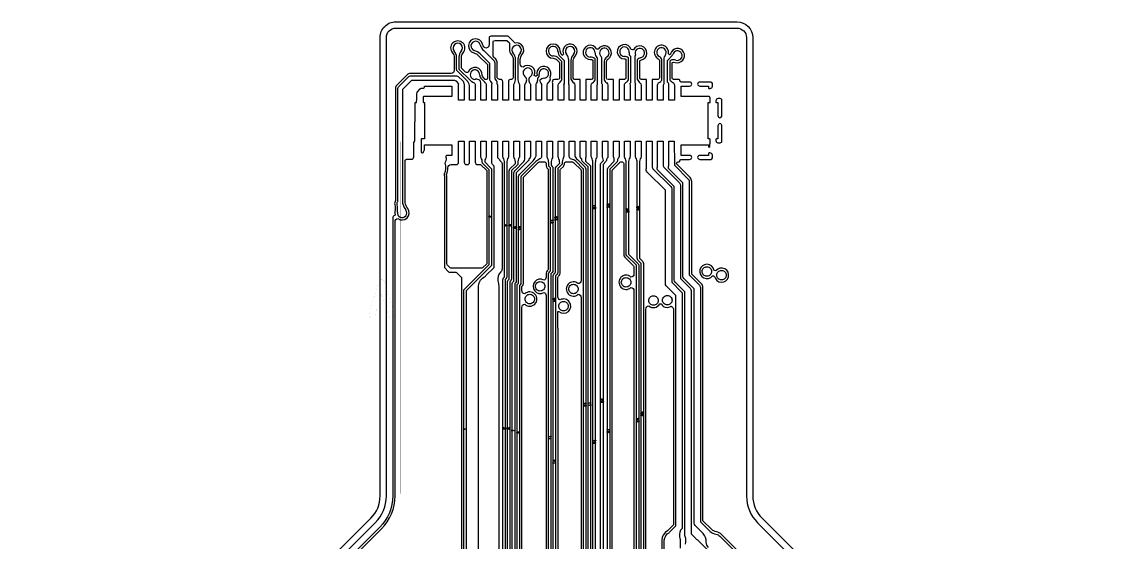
# Model space of a CAD drawing. Extents: x -945 to -170, y -475 to 73.
# Drawn here: x -876.68 to -842.2, y -318.39 to -301.92 of the extents above; entities that cross this region are included whole.
import ezdxf

# ---------------------------------------------------------------- set-up
doc = ezdxf.new("R2010")
doc.units = 0
for name, color, linetype in [('b_area', 2, 'Continuous'), ('bak_bak_btr2-bcq8108', 11, 'Continuous'), ('bak_outline', 7, 'Continuous'), ('biaozhu1', 4, 'Continuous'), ('quyukuang', 5, 'Continuous')]:
    doc.layers.add(name, color=color, linetype=linetype)

# ---------------------------------------------------------------- blocks, each defined once
blk = doc.blocks.new('PAD_R8')
at = {"layer": 'b_area', "const_width": 0.5}
blk.add_lwpolyline([(0.25, 0, 1), (-0.25, 0, 1)], format="xyb", close=True, dxfattribs=at)

msp = doc.modelspace()

# ---------------------------------------------------------------- linework, layer by layer
at = {"layer": 'bak_bak_btr2-bcq8108', "linetype": 'Continuous'}
for points in [[(-876.478, -345.916), (-876.478, -329.095, -0.19887), (-876.244, -328.529), (-865.492, -317.777, 0.198943), (-865.14, -316.928), (-865.14, -309.866), (-865.14, -309.866), (-865.14, -302.415, -0.414221), (-864.84, -302.115), (-854.045, -302.115, -0.414221), (-853.745, -302.415), (-853.745, -309.89), (-853.745, -309.89), (-853.745, -316.929, 0.198864), (-853.394, -317.777), (-842.638, -328.532, -0.19892), (-842.404, -329.098), (-842.404, -346.279)], [(-862.169, -302.645, 0.12566), (-862.059, -302.829), (-861.732, -303.156, -0.2058), (-861.709, -303.212), (-861.709, -303.724), (-861.664, -303.77, -0.205089), (-861.641, -303.826), (-861.641, -303.873, -0.136419), (-861.629, -303.918), (-861.629, -304.401), (-861.806, -304.401), (-861.806, -303.918, -0.13588), (-861.794, -303.873), (-861.794, -303.855), (-861.84, -303.809, -0.205089), (-861.862, -303.753), (-861.862, -303.241), (-862.17, -302.933, 0.127412), (-862.358, -302.825)], [(-859.863, -303.072, -0.197795), (-859.744, -303.121), (-859.66, -303.204), (-859.66, -303.697, -0.381985), (-859.71, -303.741), (-859.817, -303.741, 0.256732), (-859.88, -303.776, 0.142953), (-859.882, -303.893, -0.072433), (-859.879, -303.918), (-859.879, -304.401), (-860.056, -304.401), (-860.056, -303.918, -0.236392), (-860.021, -303.847, 0.094999), (-859.968, -303.789, -0.018378), (-859.953, -303.755, 0.241307), (-859.956, -303.686, -0.050157), (-859.963, -303.668, 1.523147), (-860.374, -303.613), (-860.385, -303.623, -0.45504), (-860.461, -303.618, 0.804779), (-860.813, -303.352, -0.383059), (-860.905, -303.251), (-860.904, -303.101, -0.187693), (-860.85, -302.961, 0.72258), (-861.063, -302.588), (-861.261, -302.39, 0.198779), (-861.297, -302.376), (-861.84, -302.376, 0.414254), (-861.89, -302.426), (-861.89, -302.645, -0.568161), (-862.041, -302.734, -0.089179), (-862.096, -302.621)], [(-859.166, -303.002, 1.887437), (-859.534, -302.938), (-859.574, -302.978), (-859.588, -302.965, -0.19829), (-859.637, -302.846)], [(-857.603, -303.088, -0.112458), (-857.564, -303.097, -0.068998), (-857.56, -303.11), (-857.56, -303.691, -0.414254), (-857.61, -303.741), (-857.779, -303.741), (-857.779, -303.918), (-857.779, -303.918), (-857.779, -304.401), (-857.956, -304.401), (-857.956, -303.741), (-858.125, -303.741, -0.401225), (-858.175, -303.694), (-858.175, -303.172, -0.195281), (-858.117, -303.087, 1.246869), (-858.437, -302.784, -0.123372), (-858.486, -302.782, 1.833198), (-858.679, -303.11)], [(-856.537, -303.088, -0.200509), (-856.501, -303.131), (-856.501, -303.691, -0.414254), (-856.551, -303.741), (-856.729, -303.741), (-856.729, -304.401), (-856.906, -304.401), (-856.906, -303.741), (-857.074, -303.741, -0.414254), (-857.124, -303.691), (-857.124, -303.149, -0.150586), (-857.086, -303.129, 1.620264), (-857.322, -302.801, -0.177629), (-857.392, -302.795, 2.009746), (-857.603, -303.088)], [(-856.151, -302.926, -0.024938), (-856.155, -302.939), (-856.183, -302.967), (-856.215, -302.934, 2.045109), (-856.537, -303.088)], [(-863.047, -302.899, -0.195359), (-862.994, -303.043), (-862.993, -303.44, -0.428592), (-863.09, -303.552), (-864.379, -303.552, 0.198802), (-864.486, -303.596), (-864.808, -303.917, 0.199059), (-864.852, -304.024), (-864.852, -307.575, 0.207902), (-864.875, -307.704, -0.098403), (-864.868, -307.926, 0.124386), (-864.859, -308.036, 0.112535), (-864.94, -308.099), (-864.94, -316.928, -0.198865), (-865.35, -317.918), (-876.102, -328.671, 0.19902), (-876.278, -329.095)], [(-862.77, -302.847, 0.188053), (-862.843, -303.037), (-862.843, -303.413), (-862.48, -303.776, 0.068547), (-862.383, -303.836, -0.302164), (-862.329, -303.918), (-862.329, -304.401), (-862.506, -304.401), (-862.507, -303.93, 0.107589), (-862.59, -303.773), (-862.907, -303.455, -0.208701), (-862.918, -303.427), (-862.918, -303.036, 0.190456), (-862.994, -302.845)], [(-862.374, -302.9, -0.12642), (-862.221, -302.989), (-861.938, -303.273), (-861.938, -303.691, -0.42979), (-861.99, -303.741, -0.198855), (-862.026, -303.727), (-862.08, -303.672, -0.231522), (-862.111, -303.601, 0.863107), (-862.549, -303.511, -0.304326), (-862.661, -303.488), (-862.768, -303.382), (-862.767, -303.034, -0.182991), (-862.715, -302.899)], [(-860.907, -302.911, 0.188481), (-860.98, -303.103), (-860.98, -303.709, 0.119707), (-860.938, -303.878, -0.119092), (-860.929, -303.918), (-860.929, -304.401), (-861.107, -304.401), (-861.107, -303.918, -0.124), (-861.096, -303.876, 0.120688), (-861.055, -303.706), (-861.055, -303.1, 0.181149), (-861.126, -302.915)], [(-859.713, -302.847, 0.197271), (-859.641, -303.019), (-859.526, -303.134, -0.209138), (-859.516, -303.16), (-859.516, -303.863, -0.200578), (-859.526, -303.888), (-859.532, -303.894, 0.008464), (-859.53, -303.902, -0.047429), (-859.529, -303.918), (-859.529, -304.401), (-859.706, -304.401), (-859.706, -303.918, -0.248933), (-859.667, -303.845, 0.137186), (-859.584, -303.741), (-859.584, -303.173), (-859.692, -303.065, 0.195702), (-859.863, -302.996)], [(-859.221, -302.95, 0.18612), (-859.301, -303.142), (-859.301, -303.735, 0.137924), (-859.212, -303.849, -0.228692), (-859.179, -303.918), (-859.179, -304.401), (-859.356, -304.401), (-859.356, -303.913, -0.227791), (-859.369, -303.886), (-859.369, -303.135, 0.182577), (-859.441, -302.943)], [(-858.679, -303.11, -0.130312), (-858.61, -303.126), (-858.61, -303.697, -0.38194), (-858.66, -303.741), (-858.829, -303.741), (-858.829, -304.401), (-859.006, -304.401), (-859.006, -303.918), (-859.006, -303.918), (-859.006, -303.741), (-859.175, -303.741, -0.381973), (-859.225, -303.697), (-859.225, -303.143, -0.185354), (-859.166, -303.002)], [(-858.538, -302.897, 0.199136), (-858.476, -303.048, -0.209392), (-858.466, -303.073), (-858.466, -303.892, -0.22873), (-858.479, -303.919), (-858.479, -304.401), (-858.656, -304.401), (-858.656, -303.918, -0.257672), (-858.615, -303.843, 0.142972), (-858.534, -303.749), (-858.534, -303.087, 0.19809), (-858.688, -303.034)], [(-858.16, -303.025, 0.20411), (-858.251, -303.165), (-858.251, -303.746, 0.144315), (-858.167, -303.845, -0.245556), (-858.129, -303.918), (-858.129, -304.401), (-858.306, -304.401), (-858.306, -303.918, -0.049283), (-858.305, -303.901, -0.248762), (-858.319, -303.872), (-858.319, -303.087, 0.125015), (-858.362, -302.992)], [(-857.461, -302.889, 0.117117), (-857.456, -302.966), (-857.426, -302.997, -0.208615), (-857.416, -303.022), (-857.416, -303.832, -0.215022), (-857.426, -303.858), (-857.435, -303.868, 0.04047), (-857.43, -303.9, -0.050916), (-857.429, -303.918), (-857.429, -304.401), (-857.606, -304.401), (-857.606, -303.918, -0.267986), (-857.562, -303.841, 0.145423), (-857.484, -303.755), (-857.484, -303.062, 0.209807), (-857.608, -303.012)], [(-857.099, -303.054, 0.215792), (-857.2, -303.123), (-857.2, -303.73, 0.129737), (-857.115, -303.847, -0.238535), (-857.079, -303.918), (-857.079, -304.401), (-857.256, -304.401), (-857.256, -303.918, -0.051619), (-857.254, -303.9, 0.019342), (-857.251, -303.879), (-857.258, -303.872, -0.210462), (-857.269, -303.847), (-857.269, -303.009, -0.196583), (-857.259, -302.985), (-857.254, -302.98, 0.019998), (-857.258, -302.969)], [(-856.323, -302.985, 0.147661), (-856.359, -303.063, -0.085833), (-856.357, -303.074), (-856.357, -303.879, -0.211126), (-856.367, -303.905), (-856.379, -303.917, -0.006397), (-856.379, -303.918), (-856.378, -303.918), (-856.378, -304.401), (-856.556, -304.401), (-856.556, -303.918, -0.280407), (-856.508, -303.839, 0.147525), (-856.425, -303.759), (-856.425, -303.121, 0.232104), (-856.506, -303.019)], [(-856.245, -303.811), (-856.245, -303.152, -0.204437), (-856.235, -303.127), (-856.092, -302.983, 0.044063), (-856.078, -302.948)], [(-855.982, -303.128, 0.201334), (-856.149, -303.138), (-856.176, -303.165), (-856.176, -303.749, 0.132353), (-856.08, -303.838, -0.292797), (-856.028, -303.918), (-856.028, -304.401), (-856.206, -304.401), (-856.206, -303.918), (-856.206, -303.917, -0.022406), (-856.206, -303.914, 0.011696), (-856.206, -303.903, -0.016739), (-856.206, -303.901, 0.040269), (-856.209, -303.861), (-856.234, -303.836, -0.210578), (-856.245, -303.811)], [(-854.935, -305.887), (-854.91, -305.862), (-854.91, -305.815, -0.167028), (-854.891, -305.76), (-854.891, -305.647, 0.392388), (-854.92, -305.618), (-854.954, -305.618), (-854.954, -304.476), (-854.92, -304.476, 0.402958), (-854.891, -304.446), (-854.891, -304.336, -0.119271), (-854.899, -304.323, -0.083277), (-854.909, -304.296, 0.302954), (-854.952, -304.282, -0.205612), (-854.976, -304.279), (-855.814, -304.279), (-855.814, -303.95), (-855.544, -303.95, 0.359755), (-855.472, -303.887, 0.377782), (-855.549, -303.823), (-855.81, -303.823, -0.414254), (-855.851, -303.782, 0.414264), (-855.892, -303.741), (-856.05, -303.741, -0.414254), (-856.1, -303.691), (-856.1, -303.2, -0.172897), (-856.006, -303.2)], [(-864.802, -307.687, -0.267016), (-864.776, -307.602), (-864.776, -304.024, -0.19918), (-864.754, -303.971), (-864.433, -303.65, -0.198956), (-864.38, -303.628), (-862.919, -303.628, -0.205573), (-862.864, -303.65), (-862.715, -303.8, -0.210559), (-862.693, -303.856), (-862.693, -303.871, -0.142759), (-862.679, -303.918), (-862.679, -304.401), (-862.857, -304.401), (-862.857, -303.918, -0.115601), (-862.847, -303.879), (-862.927, -303.8, 0.190837), (-862.977, -303.778), (-864.348, -303.778), (-864.626, -304.055), (-864.626, -307.655, 0.096033), (-864.522, -307.878)], [(-862.187, -303.604, 0.210623), (-862.134, -303.725), (-862.041, -303.818, -0.14438), (-862.031, -303.837, 0.005063), (-862.028, -303.839, -0.285857), (-861.979, -303.918), (-861.979, -304.401), (-862.156, -304.401), (-862.155, -303.902, 0.150153), (-862.167, -303.798), (-862.188, -303.778, 0.219417), (-862.319, -303.737, -0.029674), (-862.337, -303.738)], [(-860.577, -303.645, 0.24122), (-860.632, -303.755, 0.163956), (-860.594, -303.869, -0.148749), (-860.579, -303.918), (-860.579, -304.401), (-860.756, -304.401), (-860.757, -303.918, -0.166748), (-860.738, -303.864, 0.161849), (-860.701, -303.751, 0.239764), (-860.758, -303.643)], [(-860.406, -303.918, -0.161032), (-860.389, -303.865, 0.161026), (-860.352, -303.753), (-860.352, -303.711, -0.200731), (-860.342, -303.687), (-860.306, -303.651, 0.097839), (-860.305, -303.576)], [(-860.148, -303.701, 0.197791), (-860.283, -303.765, 0.139974), (-860.248, -303.863, -0.170993), (-860.229, -303.918), (-860.229, -304.401), (-860.406, -304.401), (-860.406, -303.918)], [(-876.049, -328.724), (-865.296, -317.972, 0.198924), (-864.864, -316.928), (-864.864, -308.245, -0.361197), (-864.781, -308.145, 0.859688), (-864.462, -307.832, -0.091659), (-864.55, -307.645), (-864.55, -306.317, -0.414257), (-864.5, -306.267), (-864.342, -306.267, 0.410894), (-864.274, -306.195), (-864.274, -305.766, -0.299434), (-864.267, -305.734, 0.175286), (-864.239, -305.676), (-864.239, -305.102, -0.077804), (-864.234, -305.071), (-864.234, -304.476), (-864.198, -304.476, 0.194276), (-864.184, -304.471), (-864.184, -304.431, -0.08714), (-864.178, -304.396), (-864.178, -304.192, -0.205228), (-864.148, -304.118), (-864.072, -304.042, -0.197069), (-864.001, -304.013), (-863.962, -304.013, 0.402958), (-863.933, -303.983), (-863.933, -303.95), (-863.071, -303.95), (-863.071, -304.279), (-863.926, -304.279, -0.155781), (-863.944, -304.279, 0.368093), (-863.975, -304.291), (-863.975, -304.425, -0.051256), (-863.977, -304.445, -0.094329), (-863.975, -304.456, 0.389483), (-863.957, -304.476), (-863.931, -304.476), (-863.931, -304.488)], [(-863.931, -304.525), (-863.931, -305.618), (-864.016, -305.618, 0.394174), (-864.036, -305.636), (-864.036, -306.046, 0.62013), (-863.968, -306.043, -0.076392), (-863.963, -306.035, 0.144645), (-863.935, -305.945, -0.084917), (-863.933, -305.936), (-863.933, -305.815), (-863.071, -305.815), (-863.071, -306.144), (-863.193, -306.144, -0.145926), (-863.21, -306.146, 0.611575), (-863.256, -306.208, -0.177783), (-863.254, -306.229, -0.166887), (-863.289, -306.387, -0.18254), (-863.315, -306.745, -0.057205), (-863.303, -306.86), (-863.303, -309.7), (-863.172, -309.831, 0.198811), (-863.136, -309.846), (-862.946, -309.846, -0.199), (-862.91, -309.86), (-862.764, -310.007), (-862.764, -319.216)], [(-862.689, -319.247), (-862.689, -310.42, -0.199241), (-862.678, -310.394), (-861.884, -309.599), (-861.884, -306.607, 0.185804), (-861.887, -306.599), (-862.094, -306.393, -0.208267), (-862.105, -306.365), (-862.105, -306.347, 0.150632), (-862.143, -306.222, -0.138606), (-862.157, -306.176), (-862.157, -305.693), (-861.979, -305.693), (-861.979, -306.176, -0.147121), (-861.993, -306.225, 0.151298), (-862.03, -306.351), (-861.835, -306.546, -0.203074), (-861.809, -306.609), (-861.809, -309.614, -0.199241), (-861.82, -309.641), (-862.615, -310.436), (-862.615, -319.26, -0.215589)], [(-862.221, -319.045), (-862.221, -310.279, -0.312299), (-862.015, -309.981, -0.074215), (-861.993, -309.951), (-861.734, -309.692), (-861.734, -306.483), (-861.762, -306.455, -0.20508), (-861.801, -306.363), (-861.801, -306.338, -0.087507), (-861.806, -306.308), (-861.806, -305.693), (-861.629, -305.693), (-861.629, -306.223, -0.232538), (-861.552, -306.305), (-861.517, -306.34, -0.207874), (-861.48, -306.435), (-861.48, -309.742, -0.203486), (-861.517, -309.834), (-861.576, -309.893, 0.170582), (-861.596, -310.197, -0.064983), (-861.586, -310.279), (-861.586, -319.173, -0.200634)], [(-861.455, -319.42), (-861.455, -310.083, -0.198955), (-861.43, -310.021), (-861.409, -310, 0.184781), (-861.405, -309.992), (-861.405, -306.378, 0.121374), (-861.445, -306.221, -0.132323), (-861.457, -306.176), (-861.456, -305.693), (-861.279, -305.693), (-861.279, -306.176, -0.124592), (-861.289, -306.218, 0.125905), (-861.33, -306.381), (-861.33, -309.991, -0.198858), (-861.356, -310.053), (-861.377, -310.074, 0.184905), (-861.38, -310.082), (-861.38, -319.434, -0.205919)], [(-861.306, -319.482), (-861.306, -310.143, -0.193522), (-861.28, -310.083), (-861.259, -310.062, 0.227891), (-861.256, -310.052), (-861.255, -306.636, -0.193522), (-861.23, -306.575), (-861.055, -306.401), (-861.055, -306.388, 0.116041), (-861.095, -306.219, -0.126742), (-861.106, -306.176), (-861.106, -305.693), (-860.929, -305.693), (-860.929, -306.176, -0.118793), (-860.938, -306.216, 0.120091), (-860.98, -306.391), (-860.98, -306.416, -0.200001), (-860.991, -306.443), (-861.177, -306.628, 0.227268), (-861.18, -306.639), (-861.181, -310.055, -0.192746), (-861.206, -310.115), (-861.227, -310.136, 0.227268), (-861.231, -310.146), (-861.231, -319.497, -0.199218)], [(-861.156, -319.544), (-861.156, -310.205, -0.193528), (-861.13, -310.145), (-861.109, -310.124, 0.197363), (-861.106, -310.115), (-861.106, -306.698, -0.193629), (-861.08, -306.637), (-860.787, -306.344, 0.119505), (-860.756, -306.176), (-860.757, -306.176), (-860.757, -305.693), (-860.579, -305.693), (-860.579, -306.176, -0.23451), (-860.614, -306.247, 0.014639), (-860.63, -306.26), (-860.63, -306.278, -0.199218), (-860.641, -306.305), (-861.027, -306.69, 0.227718), (-861.031, -306.701), (-861.031, -310.115, -0.198799), (-861.056, -310.177), (-861.077, -310.198, 0.227294), (-861.081, -310.208), (-861.081, -319.557, -0.214935)], [(-861.006, -319.606), (-861.006, -310.269, -0.197705), (-860.981, -310.207), (-860.96, -310.186, 0.223774), (-860.956, -310.176), (-860.956, -306.811, -0.193619), (-860.93, -306.751), (-860.494, -306.314, 0.106217), (-860.406, -306.162), (-860.406, -305.693), (-860.229, -305.693), (-860.229, -306.176, -0.307587), (-860.285, -306.259, 0.088736), (-860.41, -306.336), (-860.877, -306.804, 0.227487), (-860.881, -306.814), (-860.881, -310.179, -0.192442), (-860.907, -310.239), (-860.928, -310.26, 0.193929), (-860.931, -310.268), (-860.931, -319.621, -0.199218)], [(-860.133, -342.108), (-860.133, -322.582, -0.208744), (-860.122, -322.554), (-858.904, -321.336), (-858.905, -306.58, 0.256862), (-858.91, -306.569), (-859.147, -306.332, 0.124894), (-859.286, -306.263, -0.355097), (-859.356, -306.176), (-859.356, -305.693), (-859.179, -305.693), (-859.179, -306.16, 0.118551), (-859.093, -306.28), (-858.853, -306.521, -0.187718), (-858.829, -306.58), (-858.829, -321.35, -0.208744), (-858.84, -321.378), (-860.058, -322.596), (-860.058, -342.123, -0.200143)], [(-860.01, -320.123), (-860.01, -309.897, -0.199478), (-859.984, -309.835), (-859.948, -309.799, 0.184341), (-859.944, -309.791), (-859.944, -306.553, 0.257492), (-859.95, -306.542), (-859.994, -306.498, -0.217365), (-860.005, -306.469), (-860.005, -306.382, 0.119483), (-860.045, -306.22, -0.130647), (-860.056, -306.176), (-860.056, -305.693), (-859.879, -305.693), (-859.879, -306.176, -0.123465), (-859.889, -306.218, 0.12367), (-859.93, -306.385), (-859.93, -306.456), (-859.892, -306.494, -0.188352), (-859.869, -306.553), (-859.869, -309.79, -0.199413), (-859.895, -309.852), (-859.931, -309.888, 0.185492), (-859.935, -309.897), (-859.935, -320.137, -0.208774)], [(-859.86, -320.185), (-859.86, -309.958, -0.192795), (-859.835, -309.898), (-859.798, -309.861, 0.227891), (-859.794, -309.851), (-859.794, -306.57, -0.192257), (-859.769, -306.51), (-859.655, -306.396, 0.112093), (-859.697, -306.216, -0.117272), (-859.706, -306.176), (-859.706, -305.693), (-859.529, -305.693), (-859.529, -306.176, -0.114304), (-859.538, -306.215, 0.122108), (-859.58, -306.411, -0.200013), (-859.591, -306.438), (-859.716, -306.563, 0.227073), (-859.719, -306.573), (-859.72, -309.854, -0.193697), (-859.745, -309.914), (-859.782, -309.951, 0.22697), (-859.785, -309.961), (-859.785, -320.201, -0.199218)], [(-858.755, -321.398), (-858.755, -306.513), (-858.943, -306.325, -0.210519), (-858.955, -306.297), (-858.955, -306.264, 0.032818), (-858.977, -306.242, -0.211298), (-859.006, -306.176), (-859.006, -305.693), (-858.829, -305.693), (-858.829, -306.176, -0.075712), (-858.833, -306.202, 0.130957), (-858.835, -306.327), (-858.694, -306.468, -0.228238), (-858.68, -306.497), (-858.68, -321.412, -0.205919)], [(-857.335, -342.258), (-857.335, -322.528), (-858.592, -321.271, -0.210077), (-858.604, -321.243), (-858.605, -306.372, 0.122834), (-858.644, -306.221, -0.133153), (-858.656, -306.176), (-858.656, -305.693), (-858.479, -305.693), (-858.479, -306.176, -0.127092), (-858.49, -306.219, 0.127909), (-858.53, -306.377), (-858.53, -321.228), (-857.272, -322.485, -0.210077), (-857.26, -322.513), (-857.26, -342.66, -0.017631)], [(-858.36, -321.276), (-858.36, -306.413, -0.223081), (-858.346, -306.385), (-858.274, -306.312, 0.142168), (-858.294, -306.221, -0.132073), (-858.306, -306.176), (-858.306, -305.693), (-858.129, -305.693), (-858.129, -306.176, -0.196651), (-858.154, -306.238, 0.064356), (-858.18, -306.273), (-858.18, -306.307, -0.20537), (-858.191, -306.335), (-858.285, -306.429), (-858.285, -321.261)], [(-858.145, -320.846), (-858.145, -306.584, -0.193735), (-858.119, -306.524), (-857.929, -306.333, 0.127198), (-857.948, -306.215, -0.112631), (-857.956, -306.176), (-857.956, -305.693), (-857.779, -305.693), (-857.779, -306.176, -0.179713), (-857.8, -306.234, 0.055209), (-857.83, -306.278), (-857.83, -306.323, -0.214935), (-857.841, -306.352), (-858.066, -306.577, 0.227334), (-858.07, -306.587), (-858.07, -320.832)], [(-857.229, -319.314), (-857.229, -309.626), (-857.529, -309.326, -0.205831), (-857.555, -309.262), (-857.555, -306.372, 0.123869), (-857.595, -306.22, -0.13113), (-857.606, -306.176), (-857.606, -305.693), (-857.429, -305.693), (-857.429, -306.176, -0.128188), (-857.44, -306.219, 0.12701), (-857.48, -306.375), (-857.48, -309.266, 0.158448), (-857.477, -309.273), (-857.168, -309.582, -0.22037), (-857.154, -309.611), (-857.154, -319.299)], [(-857.079, -319.233), (-857.08, -309.57, 0.232339), (-857.084, -309.56), (-857.181, -309.463, -0.196575), (-857.205, -309.401), (-857.205, -306.372, 0.123542), (-857.245, -306.22, -0.130599), (-857.256, -306.176), (-857.256, -305.693), (-857.079, -305.693), (-857.079, -306.176, -0.128618), (-857.09, -306.219, 0.126403), (-857.13, -306.375), (-857.13, -309.404, 0.218319), (-857.125, -309.413), (-857.029, -309.51, -0.192165), (-857.004, -309.57), (-857.004, -319.219)], [(-856.345, -318.682), (-856.345, -318.327, -0.305949), (-856.188, -318.094, -0.099556), (-856.166, -318.061), (-855.98, -317.875), (-855.98, -310.581), (-856.284, -310.277, -0.208991), (-856.313, -310.201), (-856.313, -307.247), (-856.889, -306.672, -0.334317), (-856.906, -306.551), (-856.906, -306.176), (-856.906, -306.176), (-856.906, -305.693), (-856.729, -305.693), (-856.729, -306.514, 0.198951), (-856.707, -306.567), (-856.142, -307.131, -0.205807), (-856.11, -307.205), (-856.11, -310.163), (-855.808, -310.465, -0.205746), (-855.777, -310.538), (-855.777, -317.915, -0.204701), (-855.807, -317.989), (-855.829, -318.011, 0.165788), (-855.85, -318.273, -0.054448), (-855.845, -318.327), (-855.845, -318.578)], [(-855.675, -318.454, 0.182633), (-855.69, -318.211, -0.11458), (-855.699, -318.166), (-855.699, -310.469), (-856.004, -310.164, -0.205746), (-856.036, -310.09), (-856.036, -307.132), (-856.539, -306.629, -0.334327), (-856.556, -306.508), (-856.556, -306.176), (-856.556, -306.176), (-856.556, -305.693), (-856.379, -305.693), (-856.379, -306.473, 0.182676), (-856.359, -306.522), (-855.862, -307.018, -0.209055), (-855.832, -307.094), (-855.832, -310.048), (-855.528, -310.353, -0.205746), (-855.496, -310.426), (-855.496, -318.127), (-855.364, -318.259, -0.109015), (-855.34, -318.296, -0.098785), (-855.259, -318.351), (-851.676, -321.933, -0.20335)], [(-854.944, -318.559, -0.192111), (-855.017, -318.389, 0.164221), (-855.117, -318.118), (-855.372, -317.862, -0.204791), (-855.402, -317.788), (-855.402, -310.372), (-855.728, -310.046, -0.204791), (-855.758, -309.972), (-855.758, -307.017), (-856.189, -306.586, -0.334824), (-856.206, -306.464), (-856.206, -306.176), (-856.206, -306.176), (-856.206, -305.693), (-856.029, -305.693), (-856.028, -306.432, 0.186018), (-856.007, -306.481), (-855.588, -306.9, -0.210814), (-855.555, -306.975), (-855.555, -309.932), (-855.229, -310.258, -0.204791), (-855.199, -310.332), (-855.199, -317.748), (-854.897, -318.05, 0.116203), (-854.71, -318.139, -0.139611), (-854.59, -318.206), (-851.098, -321.698, -0.072121)], [(-851.044, -321.645), (-854.537, -318.152, 0.14272), (-854.696, -318.064, -0.111888), (-854.847, -317.993), (-855.123, -317.716), (-855.123, -310.33, 0.198924), (-855.175, -310.205), (-855.479, -309.901), (-855.479, -309.866), (-855.479, -309.866), (-855.479, -306.975, 0.19919), (-855.531, -306.85), (-855.942, -306.438, -0.668028), (-855.907, -306.353), (-855.892, -306.353, 0.414264), (-855.851, -306.312, -0.414254), (-855.81, -306.271), (-855.546, -306.271, 0.36955), (-855.472, -306.207, 0.370185), (-855.546, -306.144), (-855.814, -306.144), (-855.814, -305.815), (-854.952, -305.815), (-854.952, -305.862, 0.266256), (-854.935, -305.887)], [(-860.856, -319.621), (-860.856, -310.958, -0.394454), (-860.76, -310.856, 2.332792), (-860.759, -310.529, -0.397481), (-860.856, -310.427), (-860.856, -310.316, -0.216542), (-860.838, -310.278, 0.19841), (-860.805, -310.198), (-860.805, -306.868), (-860.805, -306.866, 0.014967), (-860.805, -306.859), (-860.805, -306.838), (-860.357, -306.391, -0.046897), (-860.306, -306.354, -0.036795), (-860.299, -306.353), (-860.131, -306.353, -0.381963), (-860.081, -306.397), (-860.081, -306.472, 0.213896), (-860.043, -306.556), (-860.034, -306.565, -0.198868), (-860.02, -306.6), (-860.02, -309.743, -0.198855), (-860.034, -309.778), (-860.053, -309.796, 0.198403), (-860.086, -309.876), (-860.086, -309.999, -0.332704), (-860.159, -310.096, 1.753555), (-860.159, -310.485, -0.332574), (-860.086, -310.583), (-860.086, -320.092)], [(-859.709, -320.201), (-859.709, -311.617), (-859.71, -311.616), (-859.71, -311.086), (-859.683, -311.086, 1.917354), (-859.64, -310.718, -0.32177), (-859.71, -310.621), (-859.71, -310.007, -0.198867), (-859.695, -309.971), (-859.677, -309.953, 0.198962), (-859.644, -309.873), (-859.644, -306.619, -0.199011), (-859.629, -306.583), (-859.538, -306.492, 0.227317), (-859.505, -306.399, -0.414251), (-859.458, -306.353), (-859.254, -306.353, -0.071155), (-859.197, -306.389), (-858.992, -306.594, -0.153218), (-858.98, -306.622), (-858.98, -310.114, -0.360428), (-859.073, -310.206, 2.234688), (-859.072, -310.543, -0.358678), (-858.98, -310.635), (-858.98, -321.305)], [(-857.994, -320.8), (-857.994, -306.628, -0.154421), (-857.982, -306.6), (-857.788, -306.406, 0.078558), (-857.767, -306.377, -0.265063), (-857.724, -306.353), (-857.68, -306.353, -0.414254), (-857.63, -306.403), (-857.63, -309.285, 0.198382), (-857.597, -309.365), (-857.319, -309.643, -0.198811), (-857.305, -309.678), (-857.305, -309.899, -0.394463), (-857.4, -310, 2.32618), (-857.401, -310.328, -0.397342), (-857.305, -310.43), (-857.305, -319.314, 0.198608)], [(-864.793, -307.94, 0.040932), (-864.784, -307.834, 0.057793), (-864.802, -307.687)], [(-854.821, -309.959, -0.166271), (-854.757, -309.975, 4.711026), (-854.712, -309.797, -0.168203), (-854.777, -309.78, 0.363365), (-854.999, -309.594)], [(-856.929, -319.188), (-856.929, -311.014, -0.384273), (-856.837, -310.912, 0.477826), (-856.491, -310.849, -0.115381), (-856.445, -310.848, 0.42027), (-856.131, -310.924, -0.317359), (-856.056, -311.014), (-856.056, -317.844), (-856.22, -318.007, 0.053511), (-856.244, -318.037, 0.281019), (-856.421, -318.327), (-856.421, -318.682, 0.19893)]]:
    msp.add_lwpolyline(points, format="xyb", dxfattribs=at)
for points in [[(-861.762, -302.998), (-861.762, -302.554, -0.414107), (-861.712, -302.504), (-861.349, -302.504, -0.198855), (-861.314, -302.519), (-861.257, -302.575, -0.19889), (-861.243, -302.61), (-861.243, -302.787, 0.214903), (-861.184, -302.963, -0.195823), (-861.131, -303.11), (-861.131, -303.691, -0.414254), (-861.181, -303.741), (-861.222, -303.741, 0.345135), (-861.279, -303.814), (-861.279, -304.401), (-861.457, -304.401), (-861.457, -303.918), (-861.456, -303.918), (-861.456, -303.812, 0.290446), (-861.5, -303.744, 0.069596), (-861.52, -303.741), (-861.565, -303.741, -0.219509), (-861.603, -303.724, 0.017398), (-861.61, -303.716), (-861.619, -303.707, -0.198901), (-861.634, -303.672), (-861.634, -303.21, 0.198806), (-861.678, -303.103), (-861.747, -303.034, -0.199463)], [(-855.293, -303.887, 0.370185), (-855.219, -303.95), (-854.952, -303.95), (-854.952, -303.996, 0.414268), (-854.922, -304.026), (-854.895, -304.026, 0.414239), (-854.825, -303.956), (-854.825, -303.873, 0.414105), (-854.875, -303.823), (-855.219, -303.823, 0.36956)], [(-854.714, -304.445, -0.012686), (-854.714, -304.446, 0.414266), (-854.684, -304.476), (-854.651, -304.476), (-854.651, -304.886, 0.360111), (-854.587, -304.957, 0.376697), (-854.524, -304.882), (-854.524, -304.399, 0.414254), (-854.574, -304.349), (-854.644, -304.349, 0.421683), (-854.714, -304.421)], [(-854.714, -305.677, 0.393632), (-854.647, -305.745), (-854.574, -305.745, 0.414254), (-854.524, -305.695), (-854.524, -305.211, 0.37016), (-854.587, -305.137, 0.374378), (-854.651, -305.212), (-854.651, -305.618), (-854.684, -305.618, 0.41428), (-854.714, -305.648)], [(-863.236, -306.754, 0.095691), (-863.192, -306.537, -0.411306), (-863.09, -306.436), (-862.932, -306.436, 0.401867), (-862.857, -306.364), (-862.857, -305.693), (-862.679, -305.693), (-862.679, -306.361, 0.414244), (-862.604, -306.436), (-862.582, -306.436, 0.414241), (-862.507, -306.361), (-862.507, -305.693), (-862.329, -305.693), (-862.329, -306.361, 0.420857), (-862.252, -306.436), (-862.177, -306.436, -0.138956), (-862.151, -306.443, 0.012393), (-862.147, -306.447), (-861.966, -306.628, -0.082371), (-861.96, -306.643), (-861.96, -309.559, -0.082423), (-861.966, -309.574), (-862.103, -309.71, -0.137357), (-862.129, -309.718), (-863.083, -309.718, -0.198951), (-863.119, -309.703), (-863.213, -309.609, -0.198811), (-863.227, -309.574), (-863.227, -306.855, 0.043735)], [(-855.293, -306.207, 0.360374), (-855.221, -306.271), (-854.875, -306.271, 0.414095), (-854.825, -306.221), (-854.825, -306.139, 0.457467), (-854.905, -306.068), (-854.922, -306.068, 0.403039), (-854.952, -306.097), (-854.952, -306.144), (-855.219, -306.144, 0.36955)], [(-855.149, -309.82, -0.414224), (-854.999, -309.67, -0.414224), (-854.849, -309.82, -0.414224), (-854.999, -309.97, -0.414224)], [(-854.684, -309.936, -0.414224), (-854.534, -309.786, -0.414224), (-854.384, -309.936, -0.414224), (-854.534, -310.086, -0.414224)], [(-860.424, -310.291, -0.414224), (-860.274, -310.141, -0.414224), (-860.124, -310.291, -0.414224), (-860.274, -310.441, -0.414224)], [(-859.373, -310.375, -0.414224), (-859.223, -310.225, -0.414224), (-859.073, -310.375, -0.414224), (-859.223, -310.525, -0.414224)], [(-857.706, -310.164, -0.414224), (-857.556, -310.014, -0.414224), (-857.406, -310.164, -0.414224), (-857.556, -310.314, -0.414224)], [(-860.754, -310.693, -0.414224), (-860.604, -310.543, -0.414224), (-860.454, -310.693, -0.414224), (-860.604, -310.843, -0.414224)], [(-856.84, -310.741, -0.414224), (-856.69, -310.591, -0.414224), (-856.54, -310.741, -0.414224), (-856.69, -310.891, -0.414224)], [(-856.401, -310.732, -0.414224), (-856.251, -310.582, -0.414224), (-856.101, -310.732, -0.414224), (-856.251, -310.882, -0.414224)], [(-859.683, -310.917, -0.414224), (-859.533, -310.767, -0.414224), (-859.383, -310.917, -0.414224), (-859.533, -311.067, -0.414224)]]:
    msp.add_lwpolyline(points, format="xyb", close=True, dxfattribs=at)
at = {"layer": 'bak_bak_btr2-bcq8108'}
for centre, radius, start, end in [((-862.881, -302.746), 0.226, 317.4298, 222.5616), ((-862.881, -302.746), 0.15, 317.6808, 221.0811), ((-862.314, -302.682), 0.226, 15.6592, 254.4817), ((-862.314, -302.682), 0.15, 14.3917, 252.9222), ((-861.018, -302.81), 0.15, 317.8183, 224.1588), ((-859.863, -302.846), 0.226, 0.0998, 270.0871), ((-859.863, -302.846), 0.15, 359.4803, 269.9998), ((-859.328, -302.845), 0.15, 315.6514, 221.0174), ((-858.688, -302.884), 0.15, 355.0967, 269.9333), ((-858.243, -302.9), 0.15, 303.4829, 217.5932), ((-857.608, -302.862), 0.15, 349.4908, 270.0012), ((-857.122, -302.906), 0.15, 278.9282, 204.6316), ((-856.436, -302.886), 0.15, 318.7465, 242.1517), ((-855.933, -302.986), 0.226, 251.0466, 164.6883), ((-855.933, -302.986), 0.15, 250.7459, 165.2645), ((-860.666, -303.524), 0.15, 306.3249, 232.3983), ((-862.337, -303.588), 0.15, 353.6743, 269.9081), ((-860.157, -303.551), 0.15, 273.2551, 189.4215), ((-863.955, -304.506), 0.03, 323.0585, 36.9415), ((-864.645, -307.964), 0.15, 170.6298, 34.9307), ((-854.999, -309.82), 0.226, 89.9975, 322.0947)]:
    msp.add_arc(centre, radius, start, end, dxfattribs=at)
at = {"layer": 'bak_outline', "linetype": 'Continuous'}
msp.add_lwpolyline([(-876.678, -399.395), (-876.678, -329.095, -0.198917), (-876.385, -328.388), (-865.633, -317.635, 0.198917), (-865.34, -316.928), (-865.34, -307.062), (-865.34, -302.415, -0.414218), (-864.84, -301.915), (-854.045, -301.915, -0.414068), (-853.545, -302.415), (-853.545, -316.928, 0.198918), (-853.252, -317.635), (-842.497, -328.391, -0.19885), (-842.204, -329.098), (-842.204, -399.357, -0.198916)], format="xyb", dxfattribs=at)
at = {"layer": 'biaozhu1'}
for p, q in [((-861.365, -308.348), (-861.365, -308.363)), ((-861.341, -308.363), (-861.365, -308.348)), ((-861.365, -308.363), (-861.341, -308.363)), ((-857.165, -314.564), (-857.188, -314.549)), ((-857.188, -314.549), (-857.188, -314.564)), ((-857.188, -314.564), (-857.165, -314.564)), ((-859.85, -315.811), (-859.826, -315.826))]:
    msp.add_line(p, q, dxfattribs=at)
at = {"layer": 'biaozhu1', "linetype": 'Continuous'}
for points in [[(-858.597, -307.815, -0.871219), (-858.552, -307.795, -0.486307), (-858.521, -307.793)], [(-858.592, -307.747, -1), (-858.592, -307.737), (-858.536, -307.737)], [(-858.521, -307.793, -0.461994), (-858.532, -307.832, -0.324969), (-858.552, -307.824, -0.596255), (-858.597, -307.817, -0.095784), (-858.597, -307.815)], [(-858.54, -307.731, -1.522268), (-858.529, -307.731), (-858.519, -307.739, -0.70052), (-858.522, -307.747), (-858.592, -307.747)], [(-858.53, -307.799, 0.425409), (-858.545, -307.803), (-858.546, -307.81)], [(-858.546, -307.81), (-858.545, -307.816, 0.425256), (-858.53, -307.82)], [(-858.536, -307.737, -0.069267), (-858.537, -307.736), (-858.54, -307.731)], [(-858.157, -307.707, -0.688679), (-858.123, -307.683), (-858.112, -307.689), (-858.087, -307.711)], [(-858.157, -307.777, -0.688679), (-858.123, -307.753), (-858.112, -307.759), (-858.087, -307.781)], [(-858.136, -307.724, -0.328001), (-858.157, -307.71, -0.134382), (-858.157, -307.707)], [(-858.136, -307.794, -0.328001), (-858.157, -307.78, -0.134382), (-858.157, -307.777)], [(-858.147, -307.697, 0.570938), (-858.136, -307.714, -1), (-858.136, -307.724)], [(-858.147, -307.767, 0.570938), (-858.136, -307.784, -1), (-858.136, -307.794)], [(-858.087, -307.711), (-858.087, -307.682, -1), (-858.077, -307.682), (-858.077, -307.722, -0.650111), (-858.085, -307.726), (-858.118, -307.697, 0.341992), (-858.147, -307.697)], [(-858.087, -307.781), (-858.087, -307.752, -1), (-858.077, -307.752), (-858.077, -307.792, -0.650111), (-858.085, -307.796), (-858.118, -307.767, 0.341992), (-858.147, -307.767)], [(-857.547, -307.868), (-857.547, -307.828, -0.650111), (-857.539, -307.824), (-857.506, -307.852, 0.341992), (-857.477, -307.852)], [(-857.537, -307.839), (-857.537, -307.868, -1), (-857.547, -307.868)], [(-857.468, -307.856, -0.42173), (-857.512, -307.86), (-857.537, -307.839)], [(-857.477, -307.852, 0.570938), (-857.489, -307.836, -1), (-857.489, -307.826)], [(-857.217, -307.867, -0.688679), (-857.183, -307.843), (-857.173, -307.849), (-857.147, -307.87)], [(-857.217, -307.805), (-857.217, -307.777, -1), (-857.207, -307.777), (-857.207, -307.801), (-857.192, -307.802, -0.523857), (-857.17, -307.766)], [(-857.155, -307.779, 0.819062), (-857.179, -307.805, -0.735195), (-857.183, -307.813), (-857.213, -307.81, -0.388911), (-857.217, -307.805)], [(-857.207, -307.857, 0.570938), (-857.196, -307.873, -1), (-857.196, -307.883)], [(-857.147, -307.87), (-857.147, -307.841, -1), (-857.137, -307.841), (-857.137, -307.881, -0.650111), (-857.146, -307.885), (-857.179, -307.857, 0.341992), (-857.207, -307.857)], [(-857.154, -307.816, -1), (-857.158, -307.807, 0.637699), (-857.155, -307.779)], [(-861.896, -308.089, -0.688679), (-861.862, -308.065), (-861.851, -308.071), (-861.826, -308.092)], [(-861.875, -308.106, -0.328001), (-861.896, -308.092, -0.134382), (-861.896, -308.089)], [(-861.886, -308.079, 0.570938), (-861.875, -308.096, -1), (-861.875, -308.106)], [(-861.826, -308.092), (-861.826, -308.063, -1), (-861.816, -308.063), (-861.816, -308.103, -0.650111), (-861.825, -308.107), (-861.858, -308.079, 0.341992), (-861.886, -308.079)], [(-859.932, -308.207, -1), (-859.932, -308.197), (-859.875, -308.197)], [(-859.879, -308.191, -1.522268), (-859.868, -308.191), (-859.858, -308.198, -0.70052), (-859.862, -308.207), (-859.932, -308.207)], [(-859.875, -308.197, -0.069267), (-859.876, -308.196), (-859.879, -308.191)], [(-859.807, -308.128), (-859.807, -308.1, -1), (-859.797, -308.1), (-859.797, -308.124), (-859.782, -308.125, -0.523857), (-859.76, -308.089)], [(-859.744, -308.102, 0.819062), (-859.769, -308.128, -0.735195), (-859.772, -308.136), (-859.802, -308.134, -0.388911), (-859.807, -308.128)], [(-859.805, -308.185, -0.70052), (-859.802, -308.176), (-859.732, -308.176, -1), (-859.732, -308.186), (-859.788, -308.186)], [(-859.784, -308.193, -1.522268), (-859.796, -308.193), (-859.805, -308.185)], [(-859.788, -308.186, -0.069267), (-859.788, -308.187), (-859.784, -308.193)], [(-859.743, -308.139, -1), (-859.747, -308.13, 0.637699), (-859.744, -308.102)], [(-857.477, -307.926), (-857.477, -307.904, -1), (-857.467, -307.904), (-857.467, -307.935, -0.595633), (-857.475, -307.939), (-857.494, -307.927, -0.694253), (-857.547, -307.923, -0.095784), (-857.547, -307.921)], [(-857.531, -307.893, -1), (-857.527, -307.902, 0.637699), (-857.53, -307.93)], [(-857.53, -307.93, 0.372906), (-857.504, -307.925), (-857.504, -307.918, -0.595633), (-857.496, -307.914), (-857.477, -307.926)], [(-857.196, -307.883, -0.328001), (-857.217, -307.869, -0.134382), (-857.217, -307.867)], [(-861.188, -308.366, -0.421687), (-861.265, -308.376), (-861.268, -308.368, -0.095784), (-861.268, -308.366)], [(-861.255, -308.344, -1.487712), (-861.256, -308.355, 0.775304), (-861.237, -308.377)], [(-861.084, -308.442, -0.647914), (-861.118, -308.435, -0.095784), (-861.118, -308.433)], [(-861.091, -308.421, 0.610192), (-861.108, -308.423), (-861.108, -308.433)], [(-860.969, -308.423, -0.379177), (-860.924, -308.395, -0.482475), (-860.889, -308.424)], [(-860.889, -308.424, -0.402615), (-860.965, -308.433), (-860.969, -308.424, -0.055632), (-860.969, -308.423)], [(-860.967, -308.491, -0.70052), (-860.964, -308.482), (-860.894, -308.482, -1), (-860.894, -308.492), (-860.95, -308.492)], [(-860.946, -308.499, -1.522268), (-860.958, -308.499), (-860.967, -308.491)], [(-860.95, -308.492, -0.069267), (-860.949, -308.493), (-860.946, -308.499)], [(-859.937, -308.289), (-859.937, -308.25, -0.650111), (-859.928, -308.246), (-859.895, -308.274, 0.341992), (-859.867, -308.274)], [(-859.927, -308.26), (-859.927, -308.289, -1), (-859.937, -308.289)], [(-859.857, -308.278, -0.42173), (-859.901, -308.282), (-859.927, -308.26)], [(-859.867, -308.274, 0.570938), (-859.878, -308.257, -1), (-859.878, -308.247)], [(-859.873, -310.708), (-859.873, -310.677, -0.595633), (-859.865, -310.672), (-859.846, -310.685, -1.208225), (-859.802, -310.716)], [(-859.863, -310.686), (-859.863, -310.708, -1), (-859.873, -310.708)], [(-859.871, -310.765, -0.70052), (-859.868, -310.756), (-859.798, -310.756, -1), (-859.798, -310.766), (-859.854, -310.766)], [(-859.85, -310.773, -1.522268), (-859.862, -310.773), (-859.871, -310.765)], [(-859.81, -310.681, 0.372906), (-859.836, -310.687), (-859.836, -310.694, -0.595633), (-859.844, -310.698), (-859.863, -310.686)], [(-859.854, -310.766, -0.069267), (-859.853, -310.767), (-859.85, -310.773)], [(-859.802, -310.716), (-859.809, -310.718, -1), (-859.813, -310.709, 0.637699), (-859.81, -310.681)], [(-858.892, -314.001, -1), (-858.892, -313.991), (-858.835, -313.991)], [(-858.897, -314.066, -0.379229), (-858.851, -314.041, -0.575841), (-858.821, -314.08, -0.205996), (-858.823, -314.082), (-858.83, -314.085)], [(-858.848, -314.052, -0.597521), (-858.867, -314.088, -0.359264), (-858.897, -314.068, -0.095784), (-858.897, -314.066)], [(-858.84, -313.985, -1.522268), (-858.828, -313.985), (-858.819, -313.993, -0.70052), (-858.822, -314.001), (-858.892, -314.001)], [(-858.83, -314.085, -1.487712), (-858.829, -314.074, 0.775304), (-858.848, -314.052)], [(-858.835, -313.991, -0.069267), (-858.836, -313.99), (-858.84, -313.985)], [(-858.742, -313.991, -1), (-858.742, -313.981), (-858.686, -313.981)], [(-858.744, -314.049, -1), (-858.74, -314.04), (-858.677, -314.066)], [(-858.677, -314.066), (-858.677, -314.033, -1), (-858.667, -314.033), (-858.667, -314.073, -0.539242), (-858.674, -314.078), (-858.744, -314.049)], [(-858.69, -313.974, -1.522268), (-858.678, -313.974), (-858.669, -313.982, -0.70052), (-858.672, -313.991), (-858.742, -313.991)], [(-858.686, -313.981, -0.069267), (-858.686, -313.98), (-858.69, -313.974)], [(-858.352, -313.893), (-858.352, -313.853, -0.650111), (-858.344, -313.849), (-858.311, -313.877, 0.341992), (-858.282, -313.877)], [(-858.342, -313.864), (-858.342, -313.893, -1), (-858.352, -313.893)], [(-858.352, -313.946, -0.384765), (-858.306, -313.918, -0.472809), (-858.272, -313.947)], [(-858.272, -313.947, -0.401992), (-858.348, -313.956), (-858.352, -313.947, -0.095784), (-858.352, -313.946)], [(-858.273, -313.881, -0.42173), (-858.317, -313.885), (-858.342, -313.864)], [(-858.282, -313.877, 0.570938), (-858.294, -313.861, -1), (-858.294, -313.851)], [(-857.092, -314.38, -0.688679), (-857.058, -314.356), (-857.047, -314.362), (-857.022, -314.383)], [(-857.012, -314.304, -0.421687), (-857.088, -314.315), (-857.092, -314.306, -0.095784), (-857.092, -314.304)], [(-857.07, -314.396, -0.328001), (-857.091, -314.383, -0.134382), (-857.092, -314.38)], [(-857.082, -314.37, 0.570938), (-857.07, -314.386, -1), (-857.07, -314.396)], [(-857.079, -314.283, -1.487712), (-857.08, -314.294, 0.775304), (-857.061, -314.316)], [(-857.022, -314.383), (-857.022, -314.354, -1), (-857.012, -314.354), (-857.012, -314.394, -0.650111), (-857.02, -314.398), (-857.053, -314.37, 0.341992), (-857.082, -314.37)], [(-857.222, -314.511), (-857.222, -314.471, -0.650111), (-857.214, -314.467), (-857.181, -314.495, 0.341992), (-857.152, -314.495)], [(-857.212, -314.481), (-857.212, -314.511, -1), (-857.222, -314.511)], [(-857.142, -314.499, -0.42173), (-857.187, -314.503), (-857.212, -314.481)], [(-857.152, -314.495, 0.570938), (-857.163, -314.478, -1), (-857.163, -314.468)], [(-862.7, -314.814, -0.70052), (-862.697, -314.805), (-862.627, -314.805, -1), (-862.627, -314.815), (-862.684, -314.815)], [(-862.679, -314.822, -1.522268), (-862.691, -314.822), (-862.7, -314.814)], [(-862.684, -314.815, -0.069267), (-862.683, -314.816), (-862.679, -314.822)], [(-861.378, -314.795), (-861.378, -314.773, -1), (-861.368, -314.773), (-861.368, -314.804, -0.595633), (-861.376, -314.808), (-861.395, -314.796, -0.694253), (-861.448, -314.792, -0.095784), (-861.448, -314.79)], [(-861.431, -314.762, -1), (-861.428, -314.772, 0.637699), (-861.43, -314.8)], [(-861.43, -314.8, 0.372906), (-861.405, -314.794), (-861.405, -314.787, -0.595633), (-861.397, -314.783), (-861.378, -314.795)], [(-861.318, -314.807), (-861.318, -314.779, -1), (-861.308, -314.779), (-861.308, -314.803), (-861.293, -314.804, -0.523857), (-861.271, -314.768)], [(-861.256, -314.781, 0.819062), (-861.28, -314.806, -0.735195), (-861.284, -314.815), (-861.314, -314.812, -0.388911), (-861.318, -314.807)], [(-861.255, -314.818, -1), (-861.259, -314.809, 0.637699), (-861.256, -314.781)], [(-861.168, -314.875), (-861.168, -314.835, -0.539242), (-861.162, -314.831), (-861.092, -314.859, -1), (-861.095, -314.868), (-861.158, -314.843)], [(-861.158, -314.843), (-861.158, -314.875, -1), (-861.168, -314.875)], [(-861.019, -314.92, -0.379402), (-860.973, -314.895, -0.577103), (-860.942, -314.933, -0.205996), (-860.945, -314.936), (-860.952, -314.939)], [(-860.97, -314.906, -0.597515), (-860.989, -314.942, -0.359038), (-861.018, -314.922, -0.095784), (-861.019, -314.92)], [(-860.952, -314.939, -1.487491), (-860.951, -314.928, 0.775711), (-860.97, -314.906)], [(-859.998, -315.054, -1), (-859.998, -315.044), (-859.941, -315.044)], [(-859.945, -315.037, -1.522268), (-859.934, -315.037), (-859.924, -315.045, -0.70052), (-859.928, -315.054), (-859.998, -315.054)], [(-859.945, -315.107, -1.522268), (-859.934, -315.107), (-859.924, -315.115, -0.70052), (-859.928, -315.124), (-859.998, -315.124)], [(-859.941, -315.044, -0.069267), (-859.942, -315.043), (-859.945, -315.037)], [(-858.158, -314.909, -0.688679), (-858.124, -314.884), (-858.113, -314.891), (-858.088, -314.912)], [(-858.156, -314.834, -0.70052), (-858.153, -314.825), (-858.083, -314.825, -1), (-858.083, -314.835), (-858.139, -314.835)], [(-858.136, -314.925, -0.328001), (-858.157, -314.911, -0.134382), (-858.158, -314.909)], [(-858.135, -314.842, -1.522268), (-858.147, -314.842), (-858.156, -314.834)], [(-858.148, -314.899, 0.570938), (-858.136, -314.915, -1), (-858.136, -314.925)], [(-858.088, -314.912), (-858.088, -314.883, -1), (-858.078, -314.883), (-858.078, -314.923, -0.650111), (-858.086, -314.927), (-858.119, -314.899, 0.341992), (-858.148, -314.899)], [(-858.139, -314.835, -0.069267), (-858.139, -314.836), (-858.135, -314.842)], [(-859.998, -315.124, -1), (-859.998, -315.114), (-859.941, -315.114)], [(-859.941, -315.114, -0.069267), (-859.942, -315.113), (-859.945, -315.107)], [(-858.592, -315.182, -1), (-858.592, -315.172), (-858.535, -315.172)], [(-858.517, -315.244, -0.42058), (-858.593, -315.254), (-858.597, -315.246, -0.095784), (-858.597, -315.244)], [(-858.54, -315.165, -1.522268), (-858.528, -315.165), (-858.519, -315.173, -0.70052), (-858.522, -315.182), (-858.592, -315.182)], [(-858.584, -315.222, -1.487491), (-858.585, -315.233, 0.775711), (-858.566, -315.255)], [(-858.535, -315.172, -0.069267), (-858.536, -315.171), (-858.54, -315.165)], [(-859.871, -315.886, -0.70052), (-859.867, -315.877), (-859.797, -315.877, -1), (-859.797, -315.887), (-859.854, -315.887)], [(-859.85, -315.893, -1.522268), (-859.861, -315.893), (-859.871, -315.886)], [(-859.854, -315.887, -0.069267), (-859.853, -315.888), (-859.85, -315.893)]]:
    msp.add_lwpolyline(points, format="xyb", dxfattribs=at)
for points in [[(-861.393, -308.373, -1), (-861.393, -308.363), (-861.375, -308.363), (-861.375, -308.34, -0.589349), (-861.367, -308.335), (-861.32, -308.364, -0.761311), (-861.323, -308.373), (-861.365, -308.373), (-861.365, -308.382, -1), (-861.375, -308.382), (-861.375, -308.373)], [(-860.959, -308.422), (-860.956, -308.428, 0.272478), (-860.901, -308.428, 0.312161), (-860.901, -308.412, 0.272445), (-860.956, -308.412), (-860.959, -308.418)], [(-858.342, -313.945), (-858.34, -313.951, 0.272445), (-858.284, -313.951, 0.311837), (-858.284, -313.935, 0.272432), (-858.34, -313.935), (-858.342, -313.941)], [(-857.217, -314.574, -1), (-857.217, -314.564), (-857.198, -314.564), (-857.198, -314.541, -0.589349), (-857.191, -314.536), (-857.144, -314.565, -0.761311), (-857.147, -314.574), (-857.188, -314.574), (-857.188, -314.583, -1), (-857.198, -314.583), (-857.198, -314.574)], [(-859.87, -315.81, -0.761311), (-859.867, -315.801), (-859.826, -315.801), (-859.826, -315.792, -1), (-859.816, -315.792), (-859.816, -315.801), (-859.797, -315.801, -1), (-859.797, -315.811), (-859.816, -315.811), (-859.816, -315.834, -0.589349), (-859.823, -315.839)]]:
    msp.add_lwpolyline(points, format="xyb", close=True, dxfattribs=at)
msp.add_lwpolyline([(-859.826, -315.826), (-859.826, -315.811), (-859.85, -315.811)], dxfattribs=at)
at = {"layer": 'biaozhu1'}
for centre, radius in [((-858.572, -307.81), 0.0152), ((-861.215, -308.364), 0.0151), ((-861.064, -308.428), 0.0152), ((-858.87, -314.065), 0.0151), ((-857.039, -314.303), 0.0151), ((-860.992, -314.919), 0.0151), ((-858.544, -315.242), 0.0151)]:
    msp.add_circle(centre, radius, dxfattribs=at)
for centre, radius, start, end in [((-858.548, -307.81), 0.0213, 330.4443, 29.5557), ((-857.488, -307.848), 0.0219, 337.0464, 92.2276), ((-857.166, -307.792), 0.0263, 296.5455, 100.7623), ((-859.755, -308.115), 0.0263, 296.5455, 100.7623), ((-857.524, -307.916), 0.0236, 106.4931, 191.8563), ((-861.249, -308.363), 0.0197, 108.9553, 189.1016), ((-861.218, -308.364), 0.0233, 90.0194, 213.449), ((-861.214, -308.366), 0.0255, 0.7979, 99.5416), ((-861.099, -308.428), 0.0204, 44.4979, 195.9023), ((-861.099, -308.428), 0.0104, 204.1519, 43.2244), ((-861.062, -308.428), 0.026, 213.0455, 146.9545), ((-859.877, -308.269), 0.0219, 337.0464, 92.2276), ((-858.293, -313.873), 0.0219, 337.0464, 92.2276), ((-857.073, -314.301), 0.0197, 108.9553, 189.1016), ((-857.042, -314.303), 0.0233, 90.0194, 213.449), ((-857.037, -314.305), 0.0255, 0.7979, 99.5416), ((-857.163, -314.49), 0.0219, 337.0464, 92.2276), ((-861.425, -314.785), 0.0236, 106.4931, 191.8563), ((-861.266, -314.794), 0.0263, 296.5455, 100.7623), ((-858.578, -315.241), 0.0197, 108.9489, 189.1081), ((-858.547, -315.242), 0.0233, 90.0194, 213.449), ((-858.542, -315.244), 0.0255, 0.8043, 99.5305)]:
    msp.add_arc(centre, radius, start, end, dxfattribs=at)
at = {"layer": 'quyukuang', "linetype": 'Continuous', "const_width": 0.001}
msp.add_lwpolyline([(-864.694, -316.857), (-864.694, -305.714), (-853.625, -305.714), (-853.625, -316.857)], close=True, dxfattribs=at)
msp.add_lwpolyline([(-865.69, -311.156), (-865.385, -310.156, -0.740662), (-865.193, -310.156), (-864.889, -311.156, -1), (-865.08, -311.215), (-865.16, -310.952), (-865.418, -310.952), (-865.498, -311.215, -1)], format="xyb", close=True, dxfattribs=at)
for points in [[(-865.289, -310.528), (-865.357, -310.752)], [(-865.221, -310.752), (-865.289, -310.528)], [(-865.357, -310.752), (-865.221, -310.752)]]:
    msp.add_lwpolyline(points, dxfattribs=at)

# ---------------------------------------------------------------- block references
at = {"layer": 'quyukuang', "xscale": 0.001, "yscale": 0.001}
for p in [(-865.289, -310.528), (-865.289, -310.528), (-865.357, -310.752), (-865.357, -310.752), (-865.221, -310.752), (-865.221, -310.752)]:
    msp.add_blockref('PAD_R8', p, dxfattribs=at)

doc.saveas('drawing.dxf')
